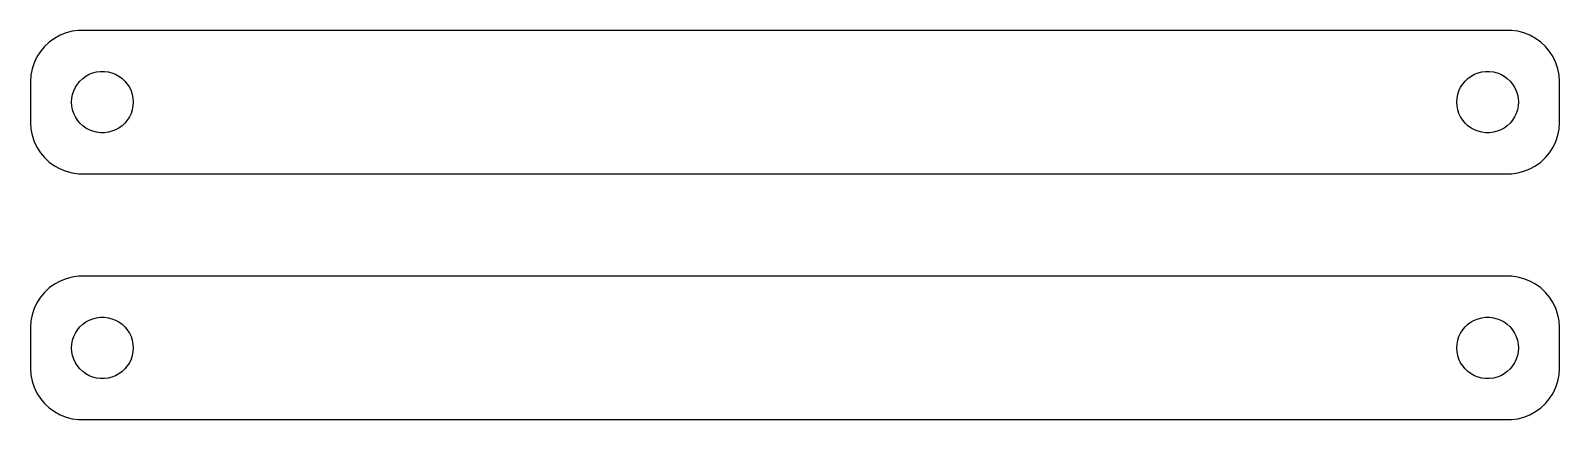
# Model space of a CAD drawing. Header units: metres. Extents: x -74 to 74, y 17 to 55.
import ezdxf

# ---------------------------------------------------------------- set-up
doc = ezdxf.new("R2010")
doc.units = ezdxf.units.M

msp = doc.modelspace()

# ---------------------------------------------------------------- linework, layer by layer
for p, q in [((-72.6871, 53.8526), (-73.1448, 53.4227)), ((-72.1791, 54.2216), (-72.6871, 53.8526)), ((-71.6289, 54.5241), (-72.1791, 54.2216)), ((-71.0451, 54.7553), (-71.6289, 54.5241)), ((-70.4369, 54.9114), (-71.0451, 54.7553)), ((-69.8139, 54.9901), (-70.4369, 54.9114)), ((69.8139, 54.9901), (-69.8139, 54.9901)), ((70.4369, 54.9114), (69.8139, 54.9901)), ((71.0451, 54.7553), (70.4369, 54.9114)), ((71.6289, 54.5241), (71.0451, 54.7553)), ((72.1791, 54.2216), (71.6289, 54.5241)), ((72.6871, 53.8526), (72.1791, 54.2216)), ((73.1448, 53.4227), (72.6871, 53.8526)), ((-73.8815, 52.4088), (-74.1489, 51.8406)), ((-73.5451, 52.9389), (-73.8815, 52.4088)), ((-73.1448, 53.4227), (-73.5451, 52.9389)), ((73.5451, 52.9389), (73.1448, 53.4227)), ((73.8815, 52.4088), (73.5451, 52.9389)), ((74.1489, 51.8406), (73.8815, 52.4088)), ((-74.3429, 51.2434), (-74.4606, 50.6267)), ((-74.1489, 51.8406), (-74.3429, 51.2434)), ((-69.1075, 50.533), (-68.7773, 50.7145)), ((-68.7773, 50.7145), (-68.427, 50.8532)), ((-68.427, 50.8532), (-68.0621, 50.9469)), ((-68.0621, 50.9469), (-67.6884, 50.9941)), ((-67.6884, 50.9941), (-67.3116, 50.9941)), ((-67.3116, 50.9941), (-66.9379, 50.9469)), ((-66.9379, 50.9469), (-66.573, 50.8532)), ((-66.573, 50.8532), (-66.2227, 50.7145)), ((-66.2227, 50.7145), (-65.8925, 50.533)), ((65.8925, 50.533), (66.2227, 50.7145)), ((66.2227, 50.7145), (66.573, 50.8532)), ((66.573, 50.8532), (66.9379, 50.9469)), ((66.9379, 50.9469), (67.3116, 50.9941)), ((67.3116, 50.9941), (67.6884, 50.9941)), ((67.6884, 50.9941), (68.0621, 50.9469)), ((68.0621, 50.9469), (68.427, 50.8532)), ((68.427, 50.8532), (68.7773, 50.7145)), ((68.7773, 50.7145), (69.1075, 50.533)), ((74.3429, 51.2434), (74.1489, 51.8406)), ((74.4606, 50.6267), (74.3429, 51.2434)), ((-74.4606, 50.6267), (-74.5, 50)), ((-74.5, 50), (-74.5, 46)), ((-70.2893, 49.1044), (-70.1289, 49.4453)), ((-70.1289, 49.4453), (-69.927, 49.7634)), ((-69.927, 49.7634), (-69.6869, 50.0536)), ((-69.6869, 50.0536), (-69.4123, 50.3115)), ((-69.4123, 50.3115), (-69.1075, 50.533)), ((-65.8925, 50.533), (-65.5877, 50.3115)), ((-65.5877, 50.3115), (-65.3131, 50.0536)), ((-65.3131, 50.0536), (-65.073, 49.7634)), ((-65.073, 49.7634), (-64.8711, 49.4453)), ((-64.8711, 49.4453), (-64.7107, 49.1044)), ((64.7107, 49.1044), (64.8711, 49.4453)), ((64.8711, 49.4453), (65.073, 49.7634)), ((65.073, 49.7634), (65.3131, 50.0536)), ((65.3131, 50.0536), (65.5877, 50.3115)), ((65.5877, 50.3115), (65.8925, 50.533)), ((69.1075, 50.533), (69.4123, 50.3115)), ((69.4123, 50.3115), (69.6869, 50.0536)), ((69.6869, 50.0536), (69.927, 49.7634)), ((69.927, 49.7634), (70.1289, 49.4453)), ((70.1289, 49.4453), (70.2893, 49.1044)), ((74.5, 50), (74.4606, 50.6267)), ((74.5, 46), (74.5, 50)), ((-70.5, 48), (-70.4763, 48.376)), ((-70.4763, 47.624), (-70.5, 48)), ((-70.4763, 48.376), (-70.4057, 48.7461)), ((-70.4057, 48.7461), (-70.2893, 49.1044)), ((-64.7107, 49.1044), (-64.5943, 48.7461)), ((-64.5943, 48.7461), (-64.5237, 48.376)), ((-64.5237, 48.376), (-64.5, 48)), ((-64.5, 48), (-64.5237, 47.624)), ((64.5, 48), (64.5237, 48.376)), ((64.5237, 47.624), (64.5, 48)), ((64.5237, 48.376), (64.5943, 48.7461)), ((64.5943, 48.7461), (64.7107, 49.1044)), ((70.2893, 49.1044), (70.4057, 48.7461)), ((70.4057, 48.7461), (70.4763, 48.376)), ((70.4763, 48.376), (70.5, 48)), ((70.5, 48), (70.4763, 47.624)), ((-70.4057, 47.2539), (-70.4763, 47.624)), ((-70.2893, 46.8956), (-70.4057, 47.2539)), ((-70.1289, 46.5547), (-70.2893, 46.8956)), ((-69.927, 46.2366), (-70.1289, 46.5547)), ((-69.6869, 45.9464), (-69.927, 46.2366)), ((-65.073, 46.2366), (-65.3131, 45.9464)), ((-64.8711, 46.5547), (-65.073, 46.2366)), ((-64.7107, 46.8956), (-64.8711, 46.5547)), ((-64.5943, 47.2539), (-64.7107, 46.8956)), ((-64.5237, 47.624), (-64.5943, 47.2539)), ((64.5943, 47.2539), (64.5237, 47.624)), ((64.7107, 46.8956), (64.5943, 47.2539)), ((64.8711, 46.5547), (64.7107, 46.8956)), ((65.073, 46.2366), (64.8711, 46.5547)), ((65.3131, 45.9464), (65.073, 46.2366)), ((69.927, 46.2366), (69.6869, 45.9464)), ((70.1289, 46.5547), (69.927, 46.2366)), ((70.2893, 46.8956), (70.1289, 46.5547)), ((70.4057, 47.2539), (70.2893, 46.8956)), ((70.4763, 47.624), (70.4057, 47.2539)), ((-74.5, 46), (-74.4606, 45.3733)), ((-74.4606, 45.3733), (-74.3429, 44.7566)), ((-74.3429, 44.7566), (-74.1489, 44.1594)), ((-69.4123, 45.6885), (-69.6869, 45.9464)), ((-69.1075, 45.467), (-69.4123, 45.6885)), ((-68.7773, 45.2855), (-69.1075, 45.467)), ((-68.427, 45.1468), (-68.7773, 45.2855)), ((-68.0621, 45.0531), (-68.427, 45.1468)), ((-67.6884, 45.0059), (-68.0621, 45.0531)), ((-67.3116, 45.0059), (-67.6884, 45.0059)), ((-66.9379, 45.0531), (-67.3116, 45.0059)), ((-66.573, 45.1468), (-66.9379, 45.0531)), ((-66.2227, 45.2855), (-66.573, 45.1468)), ((-65.8925, 45.467), (-66.2227, 45.2855)), ((-65.5877, 45.6885), (-65.8925, 45.467)), ((-65.3131, 45.9464), (-65.5877, 45.6885)), ((65.5877, 45.6885), (65.3131, 45.9464)), ((65.8925, 45.467), (65.5877, 45.6885)), ((66.2227, 45.2855), (65.8925, 45.467)), ((66.573, 45.1468), (66.2227, 45.2855)), ((66.9379, 45.0531), (66.573, 45.1468)), ((67.3116, 45.0059), (66.9379, 45.0531)), ((67.6884, 45.0059), (67.3116, 45.0059)), ((68.0621, 45.0531), (67.6884, 45.0059)), ((68.427, 45.1468), (68.0621, 45.0531)), ((68.7773, 45.2855), (68.427, 45.1468)), ((69.1075, 45.467), (68.7773, 45.2855)), ((69.4123, 45.6885), (69.1075, 45.467)), ((69.6869, 45.9464), (69.4123, 45.6885)), ((74.1489, 44.1594), (74.3429, 44.7566)), ((74.3429, 44.7566), (74.4606, 45.3733)), ((74.4606, 45.3733), (74.5, 46)), ((-74.1489, 44.1594), (-73.8815, 43.5912)), ((-73.8815, 43.5912), (-73.5451, 43.0611)), ((73.5451, 43.0611), (73.8815, 43.5912)), ((73.8815, 43.5912), (74.1489, 44.1594)), ((-73.5451, 43.0611), (-73.1448, 42.5773)), ((-73.1448, 42.5773), (-72.6871, 42.1474)), ((-72.6871, 42.1474), (-72.1791, 41.7784)), ((-72.1791, 41.7784), (-71.6289, 41.4759)), ((71.6289, 41.4759), (72.1791, 41.7784)), ((72.1791, 41.7784), (72.6871, 42.1474)), ((72.6871, 42.1474), (73.1448, 42.5773)), ((73.1448, 42.5773), (73.5451, 43.0611)), ((-71.6289, 41.4759), (-71.0451, 41.2447)), ((-71.0451, 41.2447), (-70.4369, 41.0886)), ((-70.4369, 41.0886), (-69.8139, 41.0099)), ((-69.8139, 41.0099), (69.8139, 41.0099)), ((69.8139, 41.0099), (70.4369, 41.0886)), ((70.4369, 41.0886), (71.0451, 41.2447)), ((71.0451, 41.2447), (71.6289, 41.4759)), ((-72.6871, 29.8526), (-73.1448, 29.4227)), ((-72.1791, 30.2216), (-72.6871, 29.8526)), ((-71.6289, 30.5241), (-72.1791, 30.2216)), ((-71.0451, 30.7553), (-71.6289, 30.5241)), ((-70.4369, 30.9114), (-71.0451, 30.7553)), ((-69.8139, 30.9901), (-70.4369, 30.9114)), ((69.8139, 30.9901), (-69.8139, 30.9901)), ((70.4369, 30.9114), (69.8139, 30.9901)), ((71.0451, 30.7553), (70.4369, 30.9114)), ((71.6289, 30.5241), (71.0451, 30.7553)), ((72.1791, 30.2216), (71.6289, 30.5241)), ((72.6871, 29.8526), (72.1791, 30.2216)), ((73.1448, 29.4227), (72.6871, 29.8526)), ((-73.8815, 28.4088), (-74.1489, 27.8406)), ((-73.5451, 28.9389), (-73.8815, 28.4088)), ((-73.1448, 29.4227), (-73.5451, 28.9389)), ((73.5451, 28.9389), (73.1448, 29.4227)), ((73.8815, 28.4088), (73.5451, 28.9389)), ((74.1489, 27.8406), (73.8815, 28.4088)), ((-74.3429, 27.2434), (-74.4606, 26.6267)), ((-74.1489, 27.8406), (-74.3429, 27.2434)), ((-68.7773, 26.7145), (-68.427, 26.8532)), ((-68.427, 26.8532), (-68.0621, 26.9469)), ((-68.0621, 26.9469), (-67.6884, 26.9941)), ((-67.6884, 26.9941), (-67.3116, 26.9941)), ((-67.3116, 26.9941), (-66.9379, 26.9469)), ((-66.9379, 26.9469), (-66.573, 26.8532)), ((-66.573, 26.8532), (-66.2227, 26.7145)), ((66.2227, 26.7145), (66.573, 26.8532)), ((66.573, 26.8532), (66.9379, 26.9469)), ((66.9379, 26.9469), (67.3116, 26.9941)), ((67.3116, 26.9941), (67.6884, 26.9941)), ((67.6884, 26.9941), (68.0621, 26.9469)), ((68.0621, 26.9469), (68.427, 26.8532)), ((68.427, 26.8532), (68.7773, 26.7145)), ((74.3429, 27.2434), (74.1489, 27.8406)), ((74.4606, 26.6267), (74.3429, 27.2434)), ((-74.4606, 26.6267), (-74.5, 26)), ((-74.5, 26), (-74.5, 22)), ((-70.2893, 25.1044), (-70.1289, 25.4453)), ((-70.1289, 25.4453), (-69.927, 25.7634)), ((-69.927, 25.7634), (-69.6869, 26.0536)), ((-69.6869, 26.0536), (-69.4123, 26.3115)), ((-69.4123, 26.3115), (-69.1075, 26.533)), ((-69.1075, 26.533), (-68.7773, 26.7145)), ((-66.2227, 26.7145), (-65.8925, 26.533)), ((-65.8925, 26.533), (-65.5877, 26.3115)), ((-65.5877, 26.3115), (-65.3131, 26.0536)), ((-65.3131, 26.0536), (-65.073, 25.7634)), ((-65.073, 25.7634), (-64.8711, 25.4453)), ((-64.8711, 25.4453), (-64.7107, 25.1044)), ((64.7107, 25.1044), (64.8711, 25.4453)), ((64.8711, 25.4453), (65.073, 25.7634)), ((65.073, 25.7634), (65.3131, 26.0536)), ((65.3131, 26.0536), (65.5877, 26.3115)), ((65.5877, 26.3115), (65.8925, 26.533)), ((65.8925, 26.533), (66.2227, 26.7145)), ((68.7773, 26.7145), (69.1075, 26.533)), ((69.1075, 26.533), (69.4123, 26.3115)), ((69.4123, 26.3115), (69.6869, 26.0536)), ((69.6869, 26.0536), (69.927, 25.7634)), ((69.927, 25.7634), (70.1289, 25.4453)), ((70.1289, 25.4453), (70.2893, 25.1044)), ((74.5, 26), (74.4606, 26.6267)), ((74.5, 22), (74.5, 26)), ((-70.5, 24), (-70.4763, 24.376)), ((-70.4763, 23.624), (-70.5, 24)), ((-70.4763, 24.376), (-70.4057, 24.7461)), ((-70.4057, 24.7461), (-70.2893, 25.1044)), ((-64.7107, 25.1044), (-64.5943, 24.7461)), ((-64.5943, 24.7461), (-64.5237, 24.376)), ((-64.5237, 24.376), (-64.5, 24)), ((-64.5, 24), (-64.5237, 23.624)), ((64.5, 24), (64.5237, 24.376)), ((64.5237, 23.624), (64.5, 24)), ((64.5237, 24.376), (64.5943, 24.7461)), ((64.5943, 24.7461), (64.7107, 25.1044)), ((70.2893, 25.1044), (70.4057, 24.7461)), ((70.4057, 24.7461), (70.4763, 24.376)), ((70.4763, 24.376), (70.5, 24)), ((70.5, 24), (70.4763, 23.624)), ((-70.4057, 23.2539), (-70.4763, 23.624)), ((-70.2893, 22.8956), (-70.4057, 23.2539)), ((-70.1289, 22.5547), (-70.2893, 22.8956)), ((-69.927, 22.2366), (-70.1289, 22.5547)), ((-64.8711, 22.5547), (-65.073, 22.2366)), ((-64.7107, 22.8956), (-64.8711, 22.5547)), ((-64.5943, 23.2539), (-64.7107, 22.8956)), ((-64.5237, 23.624), (-64.5943, 23.2539)), ((64.5943, 23.2539), (64.5237, 23.624)), ((64.7107, 22.8956), (64.5943, 23.2539)), ((64.8711, 22.5547), (64.7107, 22.8956)), ((65.073, 22.2366), (64.8711, 22.5547)), ((70.1289, 22.5547), (69.927, 22.2366)), ((70.2893, 22.8956), (70.1289, 22.5547)), ((70.4057, 23.2539), (70.2893, 22.8956)), ((70.4763, 23.624), (70.4057, 23.2539)), ((-74.5, 22), (-74.4606, 21.3733)), ((-74.4606, 21.3733), (-74.3429, 20.7566)), ((-69.6869, 21.9464), (-69.927, 22.2366)), ((-69.4123, 21.6885), (-69.6869, 21.9464)), ((-69.1075, 21.467), (-69.4123, 21.6885)), ((-68.7773, 21.2855), (-69.1075, 21.467)), ((-68.427, 21.1468), (-68.7773, 21.2855)), ((-68.0621, 21.0531), (-68.427, 21.1468)), ((-67.6884, 21.0059), (-68.0621, 21.0531)), ((-67.3116, 21.0059), (-67.6884, 21.0059)), ((-66.9379, 21.0531), (-67.3116, 21.0059)), ((-66.573, 21.1468), (-66.9379, 21.0531)), ((-66.2227, 21.2855), (-66.573, 21.1468)), ((-65.8925, 21.467), (-66.2227, 21.2855)), ((-65.5877, 21.6885), (-65.8925, 21.467)), ((-65.3131, 21.9464), (-65.5877, 21.6885)), ((-65.073, 22.2366), (-65.3131, 21.9464)), ((65.3131, 21.9464), (65.073, 22.2366)), ((65.5877, 21.6885), (65.3131, 21.9464)), ((65.8925, 21.467), (65.5877, 21.6885)), ((66.2227, 21.2855), (65.8925, 21.467)), ((66.573, 21.1468), (66.2227, 21.2855)), ((66.9379, 21.0531), (66.573, 21.1468)), ((67.3116, 21.0059), (66.9379, 21.0531)), ((67.6884, 21.0059), (67.3116, 21.0059)), ((68.0621, 21.0531), (67.6884, 21.0059)), ((68.427, 21.1468), (68.0621, 21.0531)), ((68.7773, 21.2855), (68.427, 21.1468)), ((69.1075, 21.467), (68.7773, 21.2855)), ((69.4123, 21.6885), (69.1075, 21.467)), ((69.6869, 21.9464), (69.4123, 21.6885)), ((69.927, 22.2366), (69.6869, 21.9464)), ((74.3429, 20.7566), (74.4606, 21.3733)), ((74.4606, 21.3733), (74.5, 22)), ((-74.3429, 20.7566), (-74.1489, 20.1594)), ((-74.1489, 20.1594), (-73.8815, 19.5912)), ((-73.8815, 19.5912), (-73.5451, 19.0611)), ((73.5451, 19.0611), (73.8815, 19.5912)), ((73.8815, 19.5912), (74.1489, 20.1594)), ((74.1489, 20.1594), (74.3429, 20.7566)), ((-73.5451, 19.0611), (-73.1448, 18.5773)), ((-73.1448, 18.5773), (-72.6871, 18.1474)), ((-72.6871, 18.1474), (-72.1791, 17.7784)), ((72.1791, 17.7784), (72.6871, 18.1474)), ((72.6871, 18.1474), (73.1448, 18.5773)), ((73.1448, 18.5773), (73.5451, 19.0611)), ((-72.1791, 17.7784), (-71.6289, 17.4759)), ((-71.6289, 17.4759), (-71.0451, 17.2447)), ((-71.0451, 17.2447), (-70.4369, 17.0886)), ((-70.4369, 17.0886), (-69.8139, 17.0099)), ((-69.8139, 17.0099), (69.8139, 17.0099)), ((69.8139, 17.0099), (70.4369, 17.0886)), ((70.4369, 17.0886), (71.0451, 17.2447)), ((71.0451, 17.2447), (71.6289, 17.4759)), ((71.6289, 17.4759), (72.1791, 17.7784))]:
    msp.add_line(p, q)

doc.saveas('drawing.dxf')
